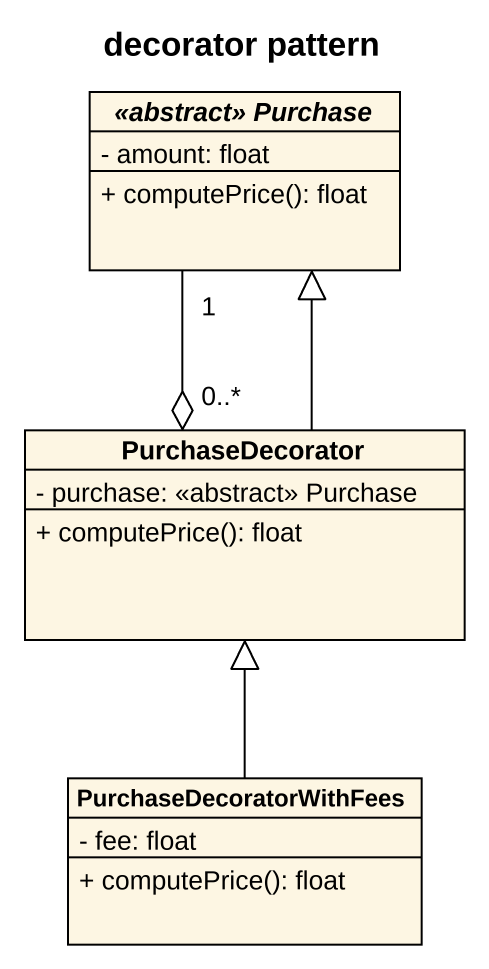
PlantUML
@startuml
title decorator pattern
hide circle
hide empty members
skinparam classAttributeIconSize 0
abstract class "<<abstract>> Purchase" as abstract_Purchase {
  - amount: float
  + computePrice(): float
}
class PurchaseDecorator {
  - purchase: <<abstract>> Purchase
  + computePrice(): float
}
class PurchaseDecoratorWithFees {
  - fee: float
  + computePrice(): float
}
PurchaseDecorator "0..*" o-up- "1" abstract_Purchase
PurchaseDecorator -up-|> abstract_Purchase
PurchaseDecoratorWithFees -up-|> PurchaseDecorator
@enduml
